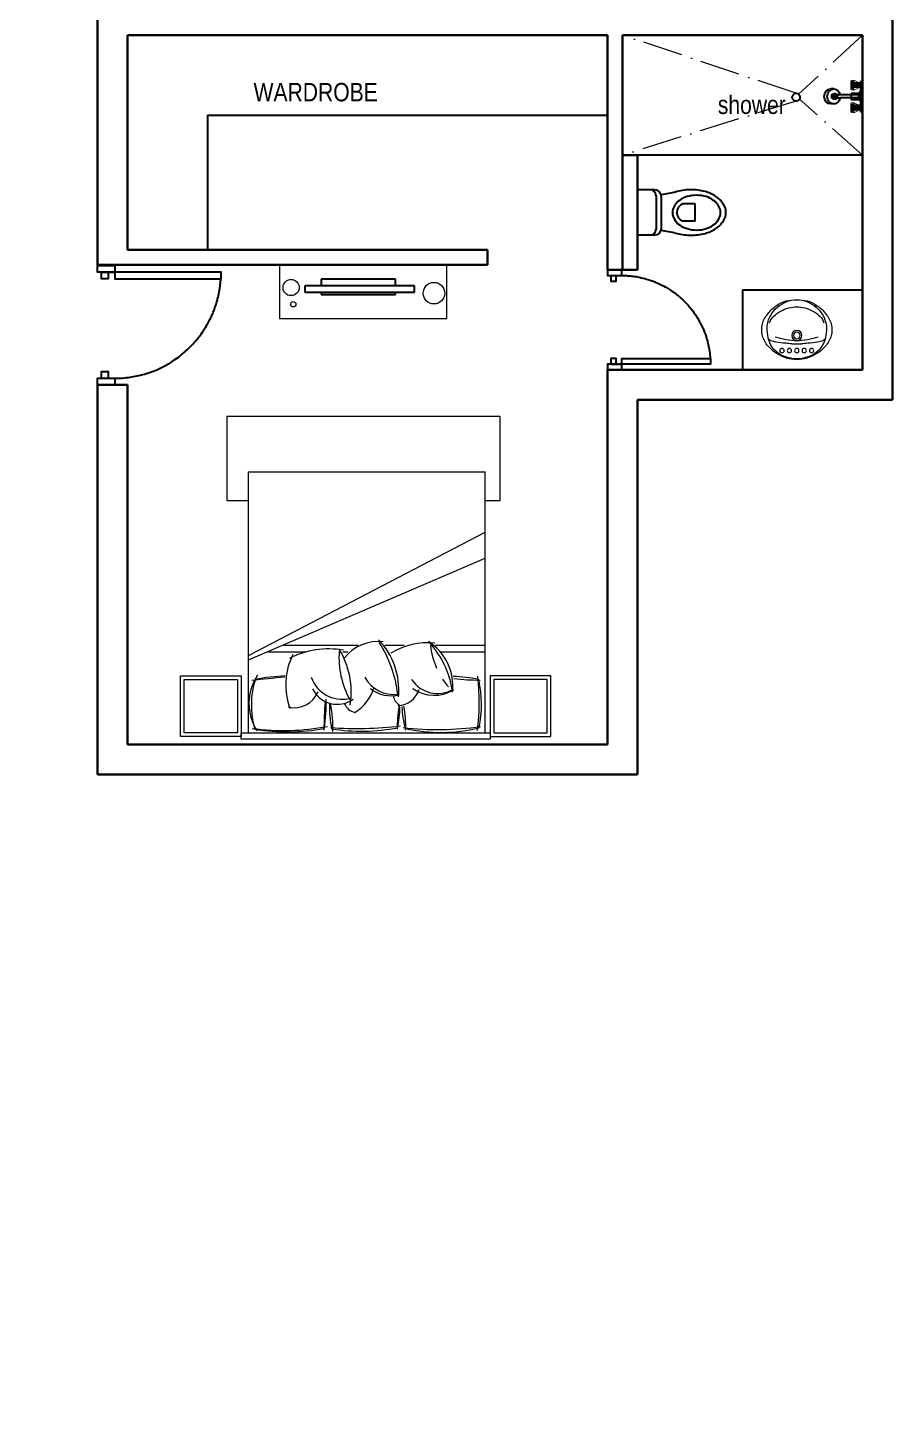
# Model space of a CAD drawing. Extents: x -454308 to 890911, y -14103 to 1343694.
# Drawn here: x 220036.7 to 220296.2, y 650663.5 to 651078.3 of the extents above; entities that cross this region are included whole.
import ezdxf

# ---------------------------------------------------------------- set-up
doc = ezdxf.new("R2010")
doc.units = 0
doc.header["$MEASUREMENT"] = 0
doc.header["$PDMODE"] = 32
doc.linetypes.add('ACAD_ISO10W100', pattern=[18, 12, -3, 0, -3])
doc.linetypes.add('DOT2', pattern=[3.175, 0, -3.175])
for name, color, linetype in [('A-Door', 144, 'Continuous'), ('cup', 126, 'Continuous'), ('ELE', 7, 'Continuous'), ('FUR', 250, 'Continuous'), ('FURNITURE', 250, 'Continuous'), ('PERSONA', 7, 'Continuous')]:
    doc.layers.add(name, color=color, linetype=linetype)
for name, color, linetype, lineweight in [('A-FURN', 35, 'Continuous', 5), ('A-Wall', 7, 'Continuous', 30), ('AR-FUR', 11, 'Continuous', 9), ('Muebles', 46, 'Continuous', 0), ('P-SANIT', 53, 'Continuous', 9), ('TILE', 252, 'Continuous', 0), ('TXT', 42, 'Continuous', 25)]:
    doc.layers.add(name, color=color, linetype=linetype, lineweight=lineweight)
doc.styles.add('AA_03.50', font='ARIALN.TTF', dxfattribs={"height": 8})
doc.styles.get("Standard").update_dxf_attribs({"font": 'stylu.ttf', "height": 7})
doc.dimstyles.new('AA_03.50', dxfattribs={"dimtxt": 9, "dimasz": 3.25, "dimexe": 1.75, "dimexo": 3.375, "dimgap": 0.09, "dimtad": 0, "dimdec": 0, "dimzin": 3, "dimdsep": 46, "dimlunit": 4, "dimtxsty": 'AA_03.50', "dimblk": 'DOTSMALL', "dimcen": 0.09, "dimclre": 7, "dimadec": 0, "dimazin": 0, "dimtfac": 1, "dimtdec": 0, "dimtofl": 0, "dimtmove": 0, "dimatfit": 3, "dimfxl": 1, "dimtolj": 1, "dimtzin": 0, "dimlwd": -1, "dimarcsym": 0})

# ---------------------------------------------------------------- blocks, each defined once
blk = doc.blocks.new('_DotSmall')
at = {"color": 0, "linetype": 'ByBlock', "const_width": 0.5}
blk.add_lwpolyline([(-0.0625, 0, 1), (0.0625, 0, 1)], format="xyb", close=True, dxfattribs=at)
blk = doc.blocks.new('*D746')
at = {"color": 7, "linetype": 'DOT2', "lineweight": -2}
for p, q in [((214584, 658231.83), (214584, 658117.15)), ((215059, 658231.83), (215059, 658117.15))]:
    blk.add_line(p, q, dxfattribs=at)
at = {"color": 0}
for p, q in [((214584, 658118.9), (214810.13, 658118.9)), ((215059, 658118.9), (214832.86, 658118.9)), ((219968.41, 647579.33), (219998.57, 647579.33)), ((220046.41, 647579.33), (220016.24, 647579.33))]:
    blk.add_line(p, q, dxfattribs=at)
at = {"color": 7, "lineweight": -2}
for p, q in [((219968.41, 647576.48), (219968.41, 647577.58)), ((220046.41, 647576.48), (220046.41, 647577.58))]:
    blk.add_line(p, q, dxfattribs=at)
at = {"layer": 'DEFPOINTS', "color": 0, "lineweight": 30}
for p in [(214584, 658235.21), (215059, 658235.21), (214584, 658118.9), (219968.41, 647579.86), (219968.41, 647579.33), (220046.41, 647579.86)]:
    blk.add_point(p, dxfattribs=at)
at = {"color": 0, "xscale": 3.25, "yscale": 3.25, "zscale": 3.25, "rotation": 180}
for p in [(214584, 658118.9), (219968.41, 647579.33)]:
    blk.add_blockref('_DotSmall', p, dxfattribs=at)
at = {"color": 0, "xscale": 3.25, "yscale": 3.25, "zscale": 3.25}
for p in [(215059, 658118.9), (220046.41, 647579.33)]:
    blk.add_blockref('_DotSmall', p, dxfattribs=at)
at = {"color": 0, "lineweight": 30, "char_height": 8, "attachment_point": 5, "style": 'AA_03.50'}
for s, insert in [('\\A1;39\'-7"', (214821.5, 658118.9)), ('\\A1;6\'-6"', (220007.41, 647579.33))]:
    blk.add_mtext(s, dxfattribs=dict(at, insert=insert))
blk = doc.blocks.new('*D749')
at = {"color": 7, "linetype": 'DOT2', "lineweight": -2}
for p, q in [((216003.84, 656808.06), (216015.03, 656808.06)), ((216003.84, 656655.06), (216015.03, 656655.06))]:
    blk.add_line(p, q, dxfattribs=at)
at = {"color": 0}
for p, q in [((216013.28, 656808.06), (216013.28, 656742.62)), ((216013.28, 656655.06), (216013.28, 656720.5)), ((220143.56, 647666.86), (220143.56, 647604.42)), ((220143.56, 647519.86), (220143.56, 647582.3))]:
    blk.add_line(p, q, dxfattribs=at)
at = {"color": 7, "lineweight": -2}
for p, q in [((220135.57, 647666.86), (220145.31, 647666.86)), ((220135.57, 647519.86), (220145.31, 647519.86))]:
    blk.add_line(p, q, dxfattribs=at)
at = {"layer": 'DEFPOINTS', "color": 0, "lineweight": 30}
for p in [(216000.47, 656808.06), (216013.28, 656808.06), (216000.47, 656655.06), (220132.19, 647666.86), (220132.19, 647519.86), (220143.56, 647519.86)]:
    blk.add_point(p, dxfattribs=at)
at = {"color": 0, "xscale": 3.25, "yscale": 3.25, "zscale": 3.25}
for p, rotation in [((216013.28, 656808.06), 90), ((216013.28, 656655.06), 270), ((220143.56, 647666.86), 90), ((220143.56, 647519.86), 270)]:
    blk.add_blockref('_DotSmall', p, dxfattribs=dict(at, rotation=rotation))
at = {"color": 0, "lineweight": 30, "char_height": 8, "attachment_point": 5, "rotation": 90, "style": 'AA_03.50'}
for s, insert in [('\\A1;12\'-9"', (216013.28, 656731.56)), ('\\A1;12\'-3"', (220143.56, 647593.36))]:
    blk.add_mtext(s, dxfattribs=dict(at, insert=insert))
blk = doc.blocks.new('*D750')
at = {"color": 7, "linetype": 'DOT2', "lineweight": -2}
for p, q in [((216201.47, 656874.44), (216201.47, 656855.27)), ((216333.47, 656874.44), (216333.47, 656855.27))]:
    blk.add_line(p, q, dxfattribs=at)
at = {"color": 0}
for p, q in [((216201.47, 656857.02), (216256.41, 656857.02)), ((216333.47, 656857.02), (216278.53, 656857.02)), ((220079.41, 647594.3), (220134.35, 647594.3)), ((220211.41, 647594.3), (220156.46, 647594.3))]:
    blk.add_line(p, q, dxfattribs=at)
at = {"color": 7, "lineweight": -2}
for p, q in [((220079.41, 647594.5), (220079.41, 647592.55)), ((220211.41, 647594.5), (220211.41, 647592.55))]:
    blk.add_line(p, q, dxfattribs=at)
at = {"layer": 'DEFPOINTS', "color": 0, "lineweight": 30}
for p in [(216201.47, 656877.81), (216333.47, 656877.81), (216333.47, 656857.02), (220079.41, 647597.87), (220211.41, 647597.87), (220211.41, 647594.3)]:
    blk.add_point(p, dxfattribs=at)
at = {"color": 0, "xscale": 3.25, "yscale": 3.25, "zscale": 3.25, "rotation": 180}
for p in [(216201.47, 656857.02), (220079.41, 647594.3)]:
    blk.add_blockref('_DotSmall', p, dxfattribs=at)
at = {"color": 0, "xscale": 3.25, "yscale": 3.25, "zscale": 3.25}
for p in [(216333.47, 656857.02), (220211.41, 647594.3)]:
    blk.add_blockref('_DotSmall', p, dxfattribs=at)
at = {"color": 0, "lineweight": 30, "char_height": 8, "attachment_point": 5, "style": 'AA_03.50'}
for insert in [(216267.47, 656857.02), (220145.41, 647594.3)]:
    blk.add_mtext('\\A1;11\'-0"', dxfattribs=dict(at, insert=insert))
blk = doc.blocks.new('*D751')
at = {"color": 7, "linetype": 'DOT2', "lineweight": -2}
for p, q in [((216330.09, 656877.81), (216310.04, 656877.81)), ((216330.09, 656733.81), (216310.04, 656733.81))]:
    blk.add_line(p, q, dxfattribs=at)
at = {"color": 0}
for p, q in [((216311.79, 656877.81), (216311.79, 656816.87)), ((216311.79, 656733.81), (216311.79, 656794.75)), ((220055.41, 647583.67), (220134.35, 647583.67)), ((220235.41, 647583.67), (220156.46, 647583.67))]:
    blk.add_line(p, q, dxfattribs=at)
at = {"color": 7, "lineweight": -2}
for p, q in [((220055.41, 647590.92), (220055.41, 647581.92)), ((220235.41, 647590.92), (220235.41, 647581.92))]:
    blk.add_line(p, q, dxfattribs=at)
at = {"layer": 'DEFPOINTS', "color": 0, "lineweight": 30}
for p in [(216311.79, 656877.81), (216333.47, 656877.81), (216333.47, 656733.81), (220055.41, 647594.3), (220235.41, 647594.3), (220235.41, 647583.67)]:
    blk.add_point(p, dxfattribs=at)
at = {"color": 0, "xscale": 3.25, "yscale": 3.25, "zscale": 3.25}
for p, rotation in [((216311.79, 656877.81), 90), ((216311.79, 656733.81), 270), ((220055.41, 647583.67), 180)]:
    blk.add_blockref('_DotSmall', p, dxfattribs=dict(at, rotation=rotation))
blk.add_blockref('_DotSmall', (220235.41, 647583.67), dxfattribs=at)
at = {"color": 0, "lineweight": 30, "insert": (216311.79, 656805.81), "char_height": 8, "attachment_point": 5, "rotation": 90, "style": 'AA_03.50'}
blk.add_mtext('\\A1;12\'-0"', dxfattribs=at)
at = {"color": 0, "lineweight": 30, "insert": (220145.41, 647583.67), "char_height": 8, "attachment_point": 5, "style": 'AA_03.50'}
blk.add_mtext('\\A1;15\'-0"', dxfattribs=at)
blk = doc.blocks.new('*D753')
at = {"color": 7, "linetype": 'DOT2', "lineweight": -2}
for p, q in [((215969.61, 657026.31), (215970.61, 657026.31)), ((215969.61, 656882.31), (215970.61, 656882.31))]:
    blk.add_line(p, q, dxfattribs=at)
at = {"color": 0}
for p, q in [((215972.36, 657026.31), (215972.36, 656965.37)), ((215972.36, 656882.31), (215972.36, 656943.25)), ((220091.41, 647596.66), (220152.35, 647596.66)), ((220235.41, 647596.66), (220174.46, 647596.66))]:
    blk.add_line(p, q, dxfattribs=at)
at = {"color": 7, "lineweight": -2}
for p, q in [((220091.41, 647595.48), (220091.41, 647594.91)), ((220235.41, 647595.48), (220235.41, 647594.91))]:
    blk.add_line(p, q, dxfattribs=at)
at = {"layer": 'DEFPOINTS', "color": 0, "lineweight": 30}
for p in [(215972.36, 657026.31), (215972.98, 657026.31), (215972.98, 656882.31), (220091.41, 647598.85), (220235.41, 647598.85), (220235.41, 647596.66)]:
    blk.add_point(p, dxfattribs=at)
at = {"color": 0, "xscale": 3.25, "yscale": 3.25, "zscale": 3.25}
for p, rotation in [((215972.36, 657026.31), 90), ((215972.36, 656882.31), 270), ((220091.41, 647596.66), 180)]:
    blk.add_blockref('_DotSmall', p, dxfattribs=dict(at, rotation=rotation))
blk.add_blockref('_DotSmall', (220235.41, 647596.66), dxfattribs=at)
at = {"color": 0, "lineweight": 30, "insert": (215972.36, 656954.31), "char_height": 8, "attachment_point": 5, "rotation": 90, "style": 'AA_03.50'}
blk.add_mtext('\\A1;12\'-0"', dxfattribs=at)
at = {"color": 0, "lineweight": 30, "insert": (220163.41, 647596.66), "char_height": 8, "attachment_point": 5, "style": 'AA_03.50'}
blk.add_mtext('\\A1;12\'-0"', dxfattribs=at)
blk = doc.blocks.new('*D754')
at = {"color": 7, "linetype": 'DOT2', "lineweight": -2}
for p, q in [((215940.47, 657022.94), (215940.47, 656985.93)), ((216072.47, 657022.94), (216072.47, 656985.93))]:
    blk.add_line(p, q, dxfattribs=at)
at = {"color": 0}
for p, q in [((215940.47, 656987.68), (215995.41, 656987.68)), ((216072.47, 656987.68), (216017.53, 656987.68)), ((220162.66, 647666.86), (220162.66, 647604.42)), ((220162.66, 647519.86), (220162.66, 647582.3))]:
    blk.add_line(p, q, dxfattribs=at)
at = {"color": 7, "lineweight": -2}
for p, q in [((220159.29, 647666.86), (220160.91, 647666.86)), ((220159.29, 647519.86), (220160.91, 647519.86))]:
    blk.add_line(p, q, dxfattribs=at)
at = {"layer": 'DEFPOINTS', "color": 0, "lineweight": 30}
for p in [(215940.47, 657026.31), (216072.47, 657026.31), (215940.47, 656987.68), (220162.66, 647666.86), (220162.66, 647666.86), (220162.66, 647519.86)]:
    blk.add_point(p, dxfattribs=at)
at = {"color": 0, "xscale": 3.25, "yscale": 3.25, "zscale": 3.25}
for p, rotation in [((215940.47, 656987.68), 180), ((220162.66, 647666.86), 90), ((220162.66, 647519.86), 270)]:
    blk.add_blockref('_DotSmall', p, dxfattribs=dict(at, rotation=rotation))
blk.add_blockref('_DotSmall', (216072.47, 656987.68), dxfattribs=at)
at = {"color": 0, "lineweight": 30, "insert": (216006.47, 656987.68), "char_height": 8, "attachment_point": 5, "style": 'AA_03.50'}
blk.add_mtext('\\A1;11\'-0"', dxfattribs=at)
at = {"color": 0, "lineweight": 30, "insert": (220162.66, 647593.36), "char_height": 8, "attachment_point": 5, "rotation": 90, "style": 'AA_03.50'}
blk.add_mtext('\\A1;12\'-3"', dxfattribs=at)
blk = doc.blocks.new('*D755')
at = {"color": 7, "linetype": 'DOT2', "lineweight": -2}
for p, q in [((216159.37, 656751.06), (216159.45, 656751.06)), ((216159.37, 656655.06), (216159.45, 656655.06))]:
    blk.add_line(p, q, dxfattribs=at)
at = {"color": 0}
for p, q in [((216161.2, 656751.06), (216161.2, 656711.88)), ((216161.2, 656655.06), (216161.2, 656694.24)), ((220091.41, 647592.13), (220152.35, 647592.13)), ((220235.41, 647592.13), (220174.46, 647592.13))]:
    blk.add_line(p, q, dxfattribs=at)
at = {"color": 7, "lineweight": -2}
for p, q in [((220091.41, 647592.23), (220091.41, 647593.88)), ((220235.41, 647592.23), (220235.41, 647593.88))]:
    blk.add_line(p, q, dxfattribs=at)
at = {"layer": 'DEFPOINTS', "color": 0, "lineweight": 30}
for p in [(216161.2, 656751.06), (216162.74, 656751.06), (216162.74, 656655.06), (220091.41, 647588.86), (220235.41, 647592.13), (220235.41, 647588.86)]:
    blk.add_point(p, dxfattribs=at)
at = {"color": 0, "xscale": 3.25, "yscale": 3.25, "zscale": 3.25}
for p, rotation in [((216161.2, 656751.06), 90), ((216161.2, 656655.06), 270), ((220091.41, 647592.13), 180)]:
    blk.add_blockref('_DotSmall', p, dxfattribs=dict(at, rotation=rotation))
blk.add_blockref('_DotSmall', (220235.41, 647592.13), dxfattribs=at)
at = {"color": 0, "lineweight": 30, "insert": (216161.2, 656703.06), "char_height": 8, "attachment_point": 5, "rotation": 90, "style": 'AA_03.50'}
blk.add_mtext('\\A1;8\'-0"', dxfattribs=at)
at = {"color": 0, "lineweight": 30, "insert": (220163.41, 647592.13), "char_height": 8, "attachment_point": 5, "style": 'AA_03.50'}
blk.add_mtext('\\A1;12\'-0"', dxfattribs=at)
blk = doc.blocks.new('*D756')
at = {"color": 7, "linetype": 'DOT2', "lineweight": -2}
for p, q in [((216136.97, 656728.1), (216136.97, 656722.79)), ((216196.97, 656728.1), (216196.97, 656722.79))]:
    blk.add_line(p, q, dxfattribs=at)
at = {"color": 0}
for p, q in [((216136.97, 656724.54), (216158.15, 656724.54)), ((216196.97, 656724.54), (216175.79, 656724.54)), ((220115.41, 647583.87), (220164.35, 647583.87)), ((220235.41, 647583.87), (220186.46, 647583.87))]:
    blk.add_line(p, q, dxfattribs=at)
at = {"color": 7, "lineweight": -2}
for p, q in [((220115.41, 647585.48), (220115.41, 647582.12)), ((220235.41, 647585.48), (220235.41, 647582.12))]:
    blk.add_line(p, q, dxfattribs=at)
at = {"layer": 'DEFPOINTS', "color": 0, "lineweight": 30}
for p in [(216136.97, 656731.47), (216196.97, 656731.47), (216196.97, 656724.54), (220115.41, 647588.86), (220235.41, 647588.86), (220235.41, 647583.87)]:
    blk.add_point(p, dxfattribs=at)
at = {"color": 0, "xscale": 3.25, "yscale": 3.25, "zscale": 3.25, "rotation": 180}
for p in [(216136.97, 656724.54), (220115.41, 647583.87)]:
    blk.add_blockref('_DotSmall', p, dxfattribs=at)
at = {"color": 0, "xscale": 3.25, "yscale": 3.25, "zscale": 3.25}
for p in [(216196.97, 656724.54), (220235.41, 647583.87)]:
    blk.add_blockref('_DotSmall', p, dxfattribs=at)
at = {"color": 0, "lineweight": 30, "char_height": 8, "attachment_point": 5, "style": 'AA_03.50'}
for s, insert in [('\\A1;5\'-0"', (216166.97, 656724.54)), ('\\A1;10\'-0"', (220175.41, 647583.87))]:
    blk.add_mtext(s, dxfattribs=dict(at, insert=insert))
blk = doc.blocks.new('*D759')
at = {"color": 7, "linetype": 'DOT2', "lineweight": -2}
for p, q in [((216225.47, 656965.18), (216225.47, 656965.83)), ((216333.47, 656962.65), (216333.47, 656965.83))]:
    blk.add_line(p, q, dxfattribs=at)
at = {"color": 0}
for p, q in [((216225.47, 656964.08), (216270.65, 656964.08)), ((216333.47, 656964.08), (216288.29, 656964.08)), ((219944.91, 647981.16), (220002.3, 647981.16)), ((220086.91, 647981.16), (220029.51, 647981.16))]:
    blk.add_line(p, q, dxfattribs=at)
at = {"color": 7, "lineweight": -2}
for p, q in [((219944.91, 647984.41), (219944.91, 647979.41)), ((220086.91, 647984.41), (220086.91, 647979.41))]:
    blk.add_line(p, q, dxfattribs=at)
at = {"layer": 'DEFPOINTS', "color": 0, "lineweight": 30}
for p in [(216225.47, 656964.08), (216225.47, 656961.8), (216333.47, 656959.27), (219944.91, 647987.78), (220086.91, 647987.78), (220086.91, 647981.16)]:
    blk.add_point(p, dxfattribs=at)
at = {"color": 0, "xscale": 3.25, "yscale": 3.25, "zscale": 3.25, "rotation": 180}
for p in [(216225.47, 656964.08), (219944.91, 647981.16)]:
    blk.add_blockref('_DotSmall', p, dxfattribs=at)
at = {"color": 0, "xscale": 3.25, "yscale": 3.25, "zscale": 3.25}
for p in [(216333.47, 656964.08), (220086.91, 647981.16)]:
    blk.add_blockref('_DotSmall', p, dxfattribs=at)
at = {"color": 0, "lineweight": 30, "char_height": 8, "attachment_point": 5, "style": 'AA_03.50'}
for s, insert in [('\\A1;9\'-0"', (216279.47, 656964.08)), ('\\A1;11\'-10"', (220015.91, 647981.16))]:
    blk.add_mtext(s, dxfattribs=dict(at, insert=insert))
blk = doc.blocks.new('eert')
at = {"layer": 'A-Door'}
blk.add_lwpolyline([(215530.53, 654326.38), (215530.53, 654324.39), (215525.36, 654324.39), (215525.36, 654326.38), (215530.53, 654326.38), (215530.53, 654324.39), (215529.34, 654324.39), (215529.34, 654322.4), (215527.35, 654322.4), (215527.35, 654324.39), (215525.36, 654324.39), (215524.31, 654324.37), (215523.74, 654324.35), (215523.16, 654324.31), (215522.39, 654324.25), (215521.83, 654324.19), (215521.29, 654324.13), (215520.77, 654324.06), (215520.25, 654323.98), (215519.73, 654323.89), (215519.22, 654323.79), (215518.66, 654323.68), (215518.31, 654323.6), (215517.7, 654323.45), (215517.1, 654323.3), (215516.45, 654323.12), (215515.98, 654322.98), (215515.52, 654322.83), (215514.88, 654322.62), (215514.45, 654322.46), (215513.78, 654322.21), (215513.3, 654322.02), (215512.8, 654321.81), (215512.4, 654321.63), (215511.98, 654321.44), (215511.41, 654321.17), (215510.96, 654320.95), (215510.37, 654320.64), (215509.76, 654320.31), (215509.27, 654320.03), (215508.57, 654319.61), (215508.26, 654319.41), (215507.88, 654319.16), (215507.33, 654318.79), (215506.83, 654318.45), (215506.41, 654318.14), (215505.97, 654317.81), (215505.53, 654317.47), (215505.04, 654317.07), (215504.48, 654316.59), (215504.13, 654316.29), (215503.59, 654315.79), (215503.27, 654315.48), (215502.83, 654315.06), (215502.47, 654314.69), (215502.19, 654314.4), (215501.91, 654314.1), (215501.54, 654313.69), (215501.14, 654313.22), (215500.75, 654312.76), (215500.32, 654312.23), (215499.85, 654311.61), (215499.49, 654311.13), (215499.12, 654310.6), (215498.76, 654310.07), (215498.51, 654309.69), (215498.19, 654309.17), (215497.89, 654308.66), (215497.61, 654308.18), (215497.37, 654307.74), (215497.17, 654307.37), (215496.94, 654306.93), (215496.75, 654306.56), (215496.59, 654306.21), (215496.43, 654305.88), (215496.26, 654305.5), (215496.13, 654305.21), (215496, 654304.91), (215495.87, 654304.59), (215495.73, 654304.23), (215495.6, 654303.91), (215495.48, 654303.6), (215495.32, 654303.14), (215495.32, 654303.14), (215495.18, 654302.75), (215495.09, 654302.46), (215494.99, 654302.17), (215494.99, 654302.17), (215494.85, 654301.72), (215494.77, 654301.43), (215494.77, 654301.43), (215494.68, 654301.11), (215494.68, 654301.11), (215494.6, 654300.82), (215494.6, 654300.82), (215494.51, 654300.5), (215494.51, 654300.5), (215494.39, 654300.03), (215494.39, 654300.03), (215494.28, 654299.54), (215494.28, 654299.54), (215494.17, 654299.01), (215494.06, 654298.49), (215494.03, 654298.31), (215494, 654298.18), (215493.97, 654297.96), (215493.94, 654297.8), (215493.9, 654297.57), (215493.88, 654297.46), (215493.86, 654297.28), (215493.84, 654297.18), (215493.82, 654297.06), (215493.8, 654296.9), (215493.78, 654296.77), (215493.77, 654296.67), (215493.75, 654296.56), (215493.74, 654296.45), (215493.73, 654296.32), (215493.71, 654296.19), (215493.69, 654296.05), (215493.67, 654295.82), (215493.65, 654295.65), (215493.64, 654295.49), (215493.62, 654295.3), (215493.61, 654295.21), (215493.6, 654295.08), (215493.59, 654294.92), (215493.58, 654294.78), (215493.58, 654294.67), (215493.5, 654294.52), (215493.5, 654292.53), (215530.53, 654292.53), (215530.53, 654290.54), (215525.36, 654290.54), (215525.36, 654292.53), (215527.35, 654292.53), (215527.35, 654294.52), (215529.34, 654294.52), (215529.34, 654292.53), (215525.36, 654292.53), (215525.36, 654294.52), (215493.5, 654294.52)], dxfattribs=at)
blk = doc.blocks.new('cdsaf')
at = {"color": 5}
for p, q in [((1185429.42, 734143.15, 20311.96), (1185429.42, 734106.36, 20311.96)), ((1185431.44, 734143.15, 20311.96), (1185429.42, 734143.15, 20311.96)), ((1185431.44, 734106.36, 20311.96), (1185431.44, 734143.15, 20311.96)), ((1185427.16, 734136.71, 20311.96), (1185427.16, 734111.82, 20311.96)), ((1185429.42, 734136.71, 20311.96), (1185427.16, 734136.71, 20311.96)), ((1185432.29, 734136.71, 20311.96), (1185431.44, 734136.71, 20311.96)), ((1185432.29, 734111.82, 20311.96), (1185432.29, 734136.71, 20311.96)), ((1185427.16, 734111.82, 20311.96), (1185429.42, 734111.82, 20311.96)), ((1185431.44, 734111.82, 20311.96), (1185432.29, 734111.82, 20311.96)), ((1185429.42, 734106.36, 20311.96), (1185431.44, 734106.36, 20311.96))]:
    blk.add_line(p, q, dxfattribs=at)
blk = doc.blocks.new('WEWEEQ')
at = {"layer": 'Muebles'}
blk.add_lwpolyline([(1107845.51, 737873.28), (1107829.48, 737873.28), (1107829.48, 737823.12), (1107845.51, 737823.12)], close=True, dxfattribs=at)
for centre, radius in [((1107833.71, 737869.19), 0.81), ((1107838.73, 737869.84), 2.43), ((1107837.04, 737826.97), 3.24)]:
    blk.add_circle(centre, radius, dxfattribs=at)
at = {"color": 6, "linetype": 'ByBlock', "lineweight": 5, "xscale": 0.8945132207591084, "yscale": 0.8945132207591084, "zscale": 0.8945132207591084, "rotation": 180}
blk.add_blockref('cdsaf', (2168221.49, 1394533.53, 55552.59), dxfattribs=at)
blk = doc.blocks.new('bed 111111')
at = {"layer": 'AR-FUR'}
for p, q in [((-0.865, 1.394), (-0.865, -0.5)), ((-0.817, 1.394), (-0.865, 1.394)), ((-0.817, -0.5), (-0.817, 1.394)), ((-0.263, -0.444), (0.509, 1.356)), ((-0.151, 0.592), (-0.151, 0.739)), ((-0.202, 0.274), (-0.202, 0.311)), ((-0.865, -0.5), (-0.817, -0.5))]:
    blk.add_line(p, q, dxfattribs=at)
at = {"layer": 'AR-FUR', "color": 251}
for p, q in [((-0.817, 1.356), (1.166, 1.356)), ((-0.231, -0.444), (0.707, 1.356)), ((-0.202, 1.016), (-0.202, 1.356)), ((-0.151, 0.977), (-0.151, 1.356)), ((1.166, -0.444), (1.166, 1.356)), ((-0.151, -0.177), (-0.151, 0.39)), ((-0.202, -0.297), (-0.202, -0.01)), ((-0.817, -0.444), (1.166, -0.444))]:
    blk.add_line(p, q, dxfattribs=at)
at = {"layer": 'AR-FUR'}
for points in [[(-0.385, 1.854), (-0.385, 1.394), (-0.845, 1.394), (-0.845, 1.854)], [(-0.413, 1.827), (-0.413, 1.422), (-0.817, 1.422), (-0.817, 1.827)], [(-0.385, -0.96), (-0.385, -0.5), (-0.845, -0.5), (-0.845, -0.96)], [(-0.413, -0.932), (-0.413, -0.527), (-0.817, -0.527), (-0.817, -0.932)]]:
    blk.add_lwpolyline(points, close=True, dxfattribs=at)
at = {"layer": 'AR-FUR', "extrusion": (0, 0, -1)}
for centre, major_axis, start_param, end_param in [((0.414, 1.016), (0.869, -0.869), 2.135358, 2.596989), ((-0.603, 0.455), (-0.617, -0.617), 2.151233, 2.577546), ((-1.943, 1.026), (1.101, -1.101), 5.317309, 5.441753), ((-0.248, 0.968), (0.201, -0.201), 1.751453, 2.903235), ((-0.46, 0.712), (0.281, -0.281), 3.804818, 4.933588), ((-0.665, 0.918), (-0.376, -0.376), 3.823105, 4.483365), ((-0.427, 0.678), (0.132, -0.132), 2.441833, 3.593049), ((-0.6, 1.458), (-0.52, -0.52), -0.757256, -0.529592), ((0.667, 0.415), (-1.041, -1.041), 0.630608, 0.974387), ((-0.763, 1.425), (0.522, -0.522), 0.585091, 0.82334), ((-0.594, -0.289), (-0.705, -0.705), 2.16954, 2.32419), ((-0.529, 0.748), (0.0636, -0.0636), 0.857002, 1.830616), ((-0.279, 0.642), (-0.182, -0.182), 0.120756, 1.023991), ((-0.489, 0.16), (0.381, -0.381), 3.825535, 4.703193), ((-0.457, 0.546), (-0.236, -0.236), 3.827833, 4.821859), ((-0.384, 0.201), (-0.228, -0.228), 1.31402, 2.087383), ((-0.558, 0.387), (-0.076, -0.076), -0.407023, 0.572892), ((-0.393, 0.23), (0.147, -0.147), 1.241939, 2.981597), ((-0.507, -0.288), (0.442, -0.442), 3.766461, 4.474078), ((-0.842, 0.167), (-0.468, -0.468), 3.758339, 4.39729), ((0.623, -0.148), (1.014, -1.014), 2.182404, 2.554333), ((-0.599, 1.206), (-0.732, -0.732), -0.784247, -0.602664), ((-0.585, -1.358), (1.064, -1.064), 3.795161, 3.941764), ((-0.435, -0.094), (-0.136, -0.136), 0.534678, 1.98218), ((-0.452, 0.353), (-0.363, -0.363), -1.247956, -0.42416), ((-1.854, -0.113), (-1.039, -1.039), 3.961011, 4.118365), ((-0.606, 0.24), (0.468, -0.468), 0.486234, 1.065936)]:
    blk.add_ellipse(centre, major_axis=major_axis, ratio=1, start_param=start_param, end_param=end_param, dxfattribs=at)
at = {"layer": 'AR-FUR', "color": 251, "extrusion": (0, 0, -1)}
for centre, major_axis, start_param, end_param in [((1.563, 0.993), (-1.666, -1.666), 0.673847, 0.924545), ((-0.585, -0.604), (1.353, -1.353), 3.814055, 4.030079), ((1.553, 1.331), (-1.393, -1.393), 0.677, 0.778682), ((-0.284, 0.993), (-0.166, -0.166), -0.207552, 1.319983), ((-0.587, 0.446), (0.47, -0.47), 4.076, 4.671895), ((-0.087, 1.53), (0.42, -0.42), 1.362212, 1.484388), ((-0.087, 1.53), (0.42, -0.42), 0.892669, 1.199073), ((-0.756, 0.006), (0.527, -0.527), 3.872485, 4.116068), ((2.032, 0.38), (-1.992, -1.992), 0.715059, 0.90208), ((-0.278, 0.661), (0.176, -0.176), 1.274089, 2.475678), ((-0.634, -0.236), (0.66, -0.66), 4.043868, 4.496311), ((-0.314, 0.269), (-0.176, -0.176), -0.450892, 0.994118), ((-0.246, 0.903), (-0.466, -0.466), -0.857824, -0.280048), ((0.956, -0.174), (1.242, -1.242), 2.218366, 2.546274), ((-0.773, -0.749), (-0.669, -0.669), 2.320508, 2.537901), ((-0.802, 3.043), (-2.06, -2.06), -0.860991, -0.787253), ((11.174, -1.446), (8.228, -8.228), 2.444592, 2.466232), ((-0.595, -0.051), (-0.275, -0.275), -1.375906, -0.21834)]:
    blk.add_ellipse(centre, major_axis=major_axis, ratio=1, start_param=start_param, end_param=end_param, dxfattribs=at)
blk = doc.blocks.new('qeert')
at = {"layer": 'AR-FUR'}
blk.add_lwpolyline([(817.855, -506.245), (817.969, -506.245), (817.969, -506.885), (815.89, -506.885), (815.89, -506.245), (816.055, -506.245)], dxfattribs=at)
at = {"layer": 'AR-FUR', "rotation": 270}
blk.add_blockref('bed 111111', (816.499, -505.297), dxfattribs=at)
blk = doc.blocks.new('reg')
at = {"layer": 'A-Door'}
blk.add_lwpolyline([(214608.39, 654484.82), (214610.06, 654484.82), (214610.06, 654489.14), (214608.39, 654489.14), (214608.39, 654484.82), (214610.06, 654484.82), (214610.06, 654485.82), (214611.72, 654485.82), (214611.72, 654487.48), (214610.06, 654487.48), (214610.06, 654489.14), (214610.07, 654490.01), (214610.09, 654490.5), (214610.12, 654490.97), (214610.17, 654491.61), (214610.22, 654492.09), (214610.27, 654492.54), (214610.33, 654492.97), (214610.4, 654493.4), (214610.47, 654493.83), (214610.55, 654494.26), (214610.65, 654494.73), (214610.71, 654495.02), (214610.83, 654495.53), (214610.96, 654496.03), (214611.12, 654496.58), (214611.23, 654496.96), (214611.35, 654497.35), (214611.53, 654497.88), (214611.66, 654498.24), (214611.87, 654498.8), (214612.03, 654499.2), (214612.21, 654499.62), (214612.35, 654499.95), (214612.51, 654500.3), (214612.74, 654500.78), (214612.92, 654501.15), (214613.18, 654501.65), (214613.46, 654502.16), (214613.69, 654502.56), (214614.04, 654503.15), (214614.21, 654503.4), (214614.41, 654503.73), (214614.72, 654504.18), (214615.01, 654504.6), (214615.27, 654504.95), (214615.55, 654505.32), (214615.83, 654505.68), (214616.16, 654506.09), (214616.56, 654506.56), (214616.82, 654506.85), (214617.23, 654507.3), (214617.48, 654507.57), (214617.84, 654507.94), (214618.15, 654508.24), (214618.39, 654508.47), (214618.64, 654508.7), (214618.98, 654509.01), (214619.37, 654509.35), (214619.76, 654509.67), (214620.2, 654510.03), (214620.71, 654510.43), (214621.12, 654510.72), (214621.56, 654511.03), (214622, 654511.33), (214622.32, 654511.54), (214622.75, 654511.81), (214623.17, 654512.06), (214623.57, 654512.29), (214623.94, 654512.49), (214624.25, 654512.66), (214624.62, 654512.85), (214624.93, 654513.01), (214625.22, 654513.15), (214625.49, 654513.27), (214625.81, 654513.42), (214626.06, 654513.53), (214626.31, 654513.63), (214626.57, 654513.74), (214626.87, 654513.86), (214627.14, 654513.97), (214627.4, 654514.06), (214627.78, 654514.2), (214627.78, 654514.2), (214628.11, 654514.32), (214628.35, 654514.4), (214628.59, 654514.48), (214628.59, 654514.48), (214628.97, 654514.59), (214629.21, 654514.66), (214629.21, 654514.66), (214629.47, 654514.74), (214629.47, 654514.74), (214629.72, 654514.81), (214629.72, 654514.81), (214629.98, 654514.88), (214629.98, 654514.88), (214630.38, 654514.98), (214630.38, 654514.98), (214630.79, 654515.07), (214630.79, 654515.07), (214631.23, 654515.17), (214631.66, 654515.25), (214631.81, 654515.28), (214631.92, 654515.3), (214632.1, 654515.33), (214632.24, 654515.36), (214632.43, 654515.39), (214632.52, 654515.4), (214632.67, 654515.42), (214632.76, 654515.44), (214632.86, 654515.45), (214632.98, 654515.47), (214633.1, 654515.49), (214633.18, 654515.5), (214633.27, 654515.51), (214633.37, 654515.52), (214633.47, 654515.53), (214633.58, 654515.55), (214633.7, 654515.56), (214633.89, 654515.58), (214634.03, 654515.59), (214634.16, 654515.61), (214634.32, 654515.62), (214634.4, 654515.63), (214634.51, 654515.64), (214634.64, 654515.65), (214634.76, 654515.66), (214634.85, 654515.66), (214634.97, 654515.72), (214636.63, 654515.72), (214636.63, 654484.82), (214638.3, 654484.82), (214638.3, 654489.14), (214636.63, 654489.14), (214636.63, 654487.48), (214634.97, 654487.48), (214634.97, 654485.82), (214636.63, 654485.82), (214636.63, 654489.14), (214634.97, 654489.14), (214634.97, 654515.72)], dxfattribs=at)
blk = doc.blocks.new('OVALIN PLANTA Nº 2')
at = {"layer": 'P-SANIT'}
for centre, radius in [((-0.1016, -0.162), 0.015), ((-0.0508, -0.162), 0.015), ((0, -0.162), 0.015), ((0.0508, -0.162), 0.015), ((0.1016, -0.162), 0.015), ((0, -0.266), 0.035), ((0, -0.266), 0.0225)]:
    blk.add_circle(centre, radius, dxfattribs=at)
for centre, radius, start, end in [((0.0314, -0.3937), 0.3041, 123.91032, 138.58333), ((0.0027, -0.2979), 0.2049, 141.57689, 161.59246), ((-0.0092, -0.3099), 0.2037, 116.78621, 136.84896), ((0.0162, -0.3992), 0.3006, 106.82136, 120.90576), ((0.0169, -0.399), 0.2954, 99.99249, 113.51566), ((0.0034, -0.345), 0.2451, 90.79856, 107.62797), ((0.0087, -0.4019), 0.297, 91.66901, 98.33099), ((-0.0034, -0.345), 0.2451, 72.37203, 89.20144), ((-0.0087, -0.4019), 0.297, 81.66901, 88.33099), ((-0.0169, -0.399), 0.2954, 66.48434, 80.00751), ((-0.0162, -0.3992), 0.3006, 59.09424, 73.17864), ((0.0092, -0.3099), 0.2037, 43.15104, 63.21379), ((-0.0314, -0.3937), 0.3041, 41.41667, 56.08968), ((-0.0027, -0.2979), 0.2049, 18.40754, 38.42311), ((-0.1344, -0.2962), 0.1068, 162.642, 183.65764), ((-0.0417, -0.3252), 0.2039, 139.41518, 162.642), ((0.0391, -0.3064), 0.2422, 162.40698, 179.18968), ((-0.1674, -0.2578), 0.03, 111.78389, 166.75636), ((-0.1217, -0.3722), 0.1532, 97.96384, 111.78389), ((0.0328, -0.8211), 0.594, 93.16975, 107.6655), ((0.0716, -1.7537), 1.5482, 95.46522, 97.96384), ((-0.0021, -0.8268), 0.6186, 92.97155, 96.84379), ((-0.0269, 0.1154), 0.3245, 268.70432, 274.74806), ((0.0269, 0.1154), 0.3245, 265.25194, 271.29568), ((-0.0328, -0.8211), 0.594, 72.3345, 86.83025), ((0.0021, -0.8268), 0.6186, 83.15621, 87.02845), ((-0.0716, -1.7537), 1.5482, 82.03616, 84.53478), ((0.1217, -0.3722), 0.1532, 68.21611, 82.03616), ((0.1674, -0.2578), 0.03, 13.24364, 68.21611), ((-0.0391, -0.3064), 0.2422, 0.81032, 17.59302), ((0.0417, -0.3252), 0.2039, 17.358, 40.58482), ((0.1344, -0.2962), 0.1068, 356.34236, 17.358), ((-0.1066, -0.3091), 0.1345, 177.39246, 195.33008), ((-0.0596, -0.2962), 0.1833, 195.33008, 221.21754), ((-0.0279, -0.3153), 0.1755, 175.96974, 187.61644), ((-0.0259, -0.3151), 0.1776, 187.61644, 210.80245), ((-0.0995, -0.3288), 0.0902, 195.55503, 227.71006), ((0.0995, -0.3288), 0.0902, 312.28994, 344.44497), ((0.0259, -0.3151), 0.1776, 329.19755, 352.38356), ((0.0596, -0.2962), 0.1833, 318.78246, 344.66992), ((0.0279, -0.3153), 0.1755, 352.38356, 4.03026), ((0.1066, -0.3091), 0.1345, 344.66992, 2.60754), ((0.0069, -0.2583), 0.2587, 217.83055, 235.19788), ((0.0739, -0.241), 0.3015, 213.18601, 226.81399), ((-0.031, -0.2788), 0.1741, 222.09057, 243.05501), ((-0.0155, -0.2956), 0.2153, 234.44099, 254.56654), ((0.0049, -0.306), 0.2069, 228.423, 248.43827), ((-0.01, -0.258), 0.2024, 240.40393, 257.02478), ((-0.0057, -0.3022), 0.1609, 252.00481, 272.03005), ((0.0057, -0.3022), 0.1609, 267.96995, 287.99519), ((0.01, -0.258), 0.2024, 282.97522, 299.59607), ((-0.0049, -0.306), 0.2069, 291.56173, 311.577), ((0.0155, -0.2956), 0.2153, 285.43346, 305.55901), ((0.031, -0.2788), 0.1741, 296.94499, 317.90943), ((-0.0739, -0.241), 0.3015, 313.18601, 326.81399), ((-0.0069, -0.2583), 0.2587, 304.80212, 322.16945), ((0, -0.2078), 0.3042, 256.14894, 270.00515), ((0.0028, -0.3035), 0.2085, 249.21893, 269.2227), ((-0.0028, -0.3035), 0.2085, 270.7773, 290.78107), ((0, -0.2078), 0.3042, 269.99485, 283.85106)]:
    blk.add_arc(centre, radius, start, end, dxfattribs=at)
blk = doc.blocks.new('qwewerer')
at = {"layer": 'ELE', "color": 30}
for p, q in [((5777.865, -153.825), (5777.865, -153.932)), ((5778.014, -153.825), (5778.014, -153.932)), ((5777.742, -154.18), (5777.742, -154.324)), ((5777.796, -154.163), (5778.083, -154.163)), ((5778.072, -154.116), (5777.806, -154.116)), ((5778.136, -154.18), (5778.136, -154.324)), ((5778.136, -154.324), (5777.742, -154.324))]:
    blk.add_line(p, q, dxfattribs=at)
for points in [[(5777.939, -153.559, 0.142494), (5777.869, -153.579, 0.10717), (5777.8, -153.647, 0.078641), (5777.758, -153.74, 0.066012), (5777.742, -153.861, 0.066012), (5777.758, -153.981, 0.019964), (5777.766, -154.006, 0.10717)], [(5778.114, -154.003, 0.017373), (5778.12, -153.981, 0.066012), (5778.136, -153.861, 0.066012), (5778.12, -153.74, 0.078641), (5778.079, -153.647, 0.10717), (5778.01, -153.579, 0.142494), (5777.939, -153.559, 0.142494)]]:
    blk.add_lwpolyline(points, format="xyb", dxfattribs=at)
blk.add_lwpolyline([(5777.94, -153.606, 0.130744), (5777.886, -153.62, 0.106529), (5777.834, -153.667, 0.083979), (5777.802, -153.731, 0.07291), (5777.79, -153.813, 0.07291), (5777.802, -153.895, 0.083979), (5777.834, -153.96, 0.106529), (5777.886, -154.006, 0.130744), (5777.94, -154.021, 0.130744), (5777.995, -154.006, 0.106529), (5778.047, -153.96, 0.083979), (5778.079, -153.895, 0.07291), (5778.091, -153.813, 0.07291), (5778.079, -153.731, 0.083979), (5778.047, -153.667, 0.106529), (5777.995, -153.62, 0.130744)], format="xyb", close=True, dxfattribs=at)
for points in [[(5778.014, -153.825), (5777.865, -153.825)], [(5777.766, -154.006), (5777.785, -154.12)], [(5778.114, -154.003), (5778.094, -154.12)]]:
    blk.add_lwpolyline(points, dxfattribs=at)
for centre, radius, start, end in [((5777.939, -153.904), 0.0794, 200.2256, 339.7744), ((5777.806, -154.18), 0.0639, 90, 180), ((5777.796, -154.216), 0.0532, 90, 180), ((5778.072, -154.18), 0.0639, 0, 90), ((5778.083, -154.216), 0.0532, 0, 90)]:
    blk.add_arc(centre, radius, start, end, dxfattribs=at)
at = {"layer": 'TILE', "linetype": 'Continuous', "lineweight": 5}
for p, q in [((5777.879, -153.955), (5777.879, -153.956)), ((5778.098, -154.095), (5778.098, -154.115))]:
    blk.add_line(p, q, dxfattribs=at)
blk = doc.blocks.new('s')
for p, q in [((59167.8, 41466.4), (59167.8, 41456.4)), ((59235.8, 41456.4), (59167.8, 41456.4)), ((59167.8, 41456.4), (59184.8, 41441.4)), ((59218.8, 41441.4), (59184.8, 41441.4)), ((59191.8, 41441.4), (59191.8, 41320.6)), ((59211.8, 41441.4), (59211.8, 41320.6)), ((59235.8, 41456.4), (59218.8, 41441.4)), ((59235.8, 41466.4), (59235.8, 41456.4)), ((59190.8, 41309.8), (59190.8, 41301)), ((59212.8, 41309.8), (59212.8, 41301)), ((59151.8, 41277.4), (59151.8, 41257.2)), ((59184.3, 41288.4), (59184.3, 41277.4)), ((59219.3, 41288.4), (59219.3, 41277.4)), ((59251.8, 41277.4), (59251.8, 41257.2))]:
    blk.add_line(p, q)
for centre, start, end in [((59141.8, 41320.6), 349.3898, 0), ((59261.8, 41320.6), 180, 190.6102)]:
    blk.add_arc(centre, 50, start, end)
for centre, major_axis, ratio, start_param, end_param in [((59201.8, 41277.4), (50, 0), 0.866025, 1.772154, 7.652624), ((59201.8, 41288.4), (17.5, 0), 0.866025, 2.351309, 7.073469), ((59201.8, 41293.4), (14, 0), 0.866025, 2.474568, 6.95021), ((59201.8, 41309.8), (11, 0), 0.875834, 2.978972, 6.445806), ((59201.8, 41301), (11, 0), 0.875834, 3.141593, 6.283185), ((59201.8, 41257.2), (50, 0), 0.866025, 3.141593, 6.283185), ((59201.8, 41277.4), (17.5, 0), 0.866025, 3.141593, 6.283185)]:
    blk.add_ellipse(centre, major_axis=major_axis, ratio=ratio, start_param=start_param, end_param=end_param)
blk = doc.blocks.new('SHOWER MIXER-P')
for p, q in [((-15, -17), (-15, -12)), ((15, -17), (15, -12))]:
    blk.add_line(p, q)
for points in [[(-100, -12), (100, -12), (100, 0), (-100, 0)], [(-20, -75), (20, -75), (20, -17), (-20, -17)]]:
    blk.add_lwpolyline(points, close=True)
blk = doc.blocks.new('EREWRRWE')
at = {"layer": 'FURNITURE'}
for p, q in [((158119.89, 672799.09), (158119.04, 672799.93)), ((158119.89, 672801.88), (158119.89, 672799.09)), ((158121.15, 672801.46), (158119.89, 672801.46)), ((158119.89, 672799.93), (158120.52, 672801.24)), ((158120.52, 672799.09), (158119.89, 672799.93)), ((158120.52, 672801.88), (158120.52, 672799.09)), ((158120.52, 672801.24), (158121.15, 672799.93)), ((158121.15, 672799.93), (158120.52, 672799.09)), ((158121.15, 672801.88), (158121.15, 672799.09)), ((158121.15, 672799.09), (158122, 672799.93)), ((158126.65, 672799.09), (158125.8, 672799.93)), ((158126.65, 672801.88), (158126.65, 672799.09)), ((158126.65, 672801.46), (158127.91, 672801.46)), ((158127.28, 672801.24), (158126.65, 672799.93)), ((158126.65, 672799.93), (158127.28, 672799.09)), ((158127.28, 672801.88), (158127.28, 672799.09)), ((158127.91, 672799.93), (158127.28, 672801.24)), ((158127.28, 672799.09), (158127.91, 672799.93)), ((158127.91, 672801.88), (158127.91, 672799.09)), ((158127.91, 672799.09), (158128.76, 672799.93))]:
    blk.add_line(p, q, dxfattribs=at)
at = {"layer": 'FURNITURE', "const_width": 0.215}
for points in [[(158119.04, 672799.09), (158119.41, 672798.88), (158121.63, 672798.88), (158122, 672799.09), (158122, 672799.93), (158121.37, 672801.24), (158119.67, 672801.24), (158119.04, 672799.93)], [(158128.76, 672799.09), (158128.39, 672798.88), (158126.17, 672798.88), (158125.8, 672799.09), (158125.8, 672799.93), (158126.43, 672801.24), (158128.13, 672801.24), (158128.76, 672799.93)]]:
    blk.add_lwpolyline(points, close=True, dxfattribs=at)
for points in [[(158122, 672799.93), (158119.04, 672799.93)], [(158125.8, 672799.93), (158128.76, 672799.93)], [(158122, 672799.09), (158119.04, 672799.09)], [(158125.8, 672799.09), (158128.76, 672799.09)]]:
    blk.add_lwpolyline(points, dxfattribs=at)
at = {"layer": 'FURNITURE', "xscale": 0.0452994030559635, "yscale": 0.0452994030559635, "zscale": 0.0452994030559635}
blk.add_blockref('SHOWER MIXER-P', (158123.9, 672802.42), dxfattribs=at)
at = {"layer": 'FURNITURE', "extrusion": (0, 0, -1), "xscale": 0.0452994030559635, "yscale": 0.0452994030559635, "zscale": -0.0452994030559635}
blk.add_blockref('s', (-160805.7, 670924.02), dxfattribs=at)

msp = doc.modelspace()

# ---------------------------------------------------------------- linework, layer by layer
at = {"lineweight": 30}
for p, q in [((220057.694, 651080.517), (220057.694, 651007.017)), ((220296.194, 651080.517), (220296.194, 650966.517)), ((220066.694, 651076.017), (220066.694, 651011.517)), ((220066.694, 651076.017), (220210.694, 651076.017)), ((220210.694, 651076.017), (220210.694, 651005.517)), ((220215.194, 651076.017), (220215.194, 651005.517)), ((220215.194, 651076.017), (220287.194, 651076.017)), ((220287.194, 651076.017), (220287.194, 650975.517)), ((220215.194, 651040.017), (220219.694, 651040.017)), ((220219.694, 651040.017), (220219.694, 651005.517)), ((220066.694, 651011.517), (220174.694, 651011.517)), ((220174.694, 651011.517), (220174.694, 651007.017)), ((220057.694, 651007.017), (220174.694, 651007.017)), ((220210.694, 651005.517), (220215.194, 651005.517)), ((220215.194, 651005.517), (220219.694, 651005.517)), ((220210.694, 650975.517), (220210.694, 650863.017)), ((220210.694, 650975.517), (220287.194, 650975.517)), ((220057.694, 650971.017), (220057.694, 650854.017)), ((220057.694, 650971.017), (220066.694, 650971.017)), ((220066.694, 650971.017), (220066.694, 650863.017)), ((220219.694, 650966.517), (220219.694, 650854.017)), ((220219.694, 650966.517), (220296.194, 650966.517)), ((220066.694, 650863.017), (220210.694, 650863.017)), ((220057.694, 650854.017), (220219.694, 650854.017))]:
    msp.add_line(p, q, dxfattribs=at)
at = {"layer": 'cup'}
for q in [(220090.694, 651011.517), (220210.694, 651052.017)]:
    msp.add_line((220090.694, 651052.017), q, dxfattribs=at)
at = {"layer": 'FUR'}
for p, q in [((220215.194, 651076.017), (220287.194, 651076.017)), ((220215.194, 651076.017), (220215.194, 651040.017)), ((220287.194, 651076.017), (220287.194, 651040.017)), ((220287.194, 651040.017), (220215.194, 651040.017)), ((220251.194, 650999.517), (220251.194, 650975.517)), ((220251.194, 650999.517), (220287.194, 650999.517))]:
    msp.add_line(p, q, dxfattribs=at)
at = {"layer": 'FUR', "linetype": 'ACAD_ISO10W100', "lineweight": 0}
for p, q in [((220267.307, 651058.549), (220215.194, 651076.017)), ((220287.194, 651076.017), (220268.036, 651058.292)), ((220267.307, 651056.222), (220215.194, 651040.017)), ((220287.194, 651040.017), (220268.32, 651056.812))]:
    msp.add_line(p, q, dxfattribs=at)
at = {"layer": 'FUR'}
msp.add_circle((220267.307, 651057.385), 1.164, dxfattribs=at)

# ---------------------------------------------------------------- block references
at = {"lineweight": 30}
for name, p, rotation in [('eert', (435588.228, 1305297.395), 180), ('reg', (-434274.13, 865613.911), 270)]:
    msp.add_blockref(name, p, dxfattribs=dict(at, rotation=rotation))
at = {"layer": 'A-FURN', "xscale": -39.48101731830775, "yscale": 39.48101731830775, "zscale": 39.48101731830773, "rotation": 180}
msp.add_blockref('qeert', (187884.278, 630949.22), dxfattribs=at)
at = {"layer": 'A-Wall', "rotation": 270}
msp.add_blockref('EREWRRWE', (-452515.229, 809181.505), dxfattribs=at)
at = {"layer": 'ELE', "xscale": 34.69827985391021, "yscale": 34.69827985391021, "zscale": 34.69827985391021, "rotation": 270}
msp.add_blockref('qwewerer', (225574.482, 851507.321), dxfattribs=at)
at = {"layer": 'P-SANIT', "xscale": -43.70907628163695, "yscale": 43.70907628163695, "zscale": 43.70907628163695, "rotation": 180}
msp.add_blockref('OVALIN PLANTA Nº 2', (220267.517, 650974.216), dxfattribs=at)
at = {"layer": 'PERSONA', "linetype": 'ByBlock', "rotation": 90}
msp.add_blockref('WEWEEQ', (957985.598, -456838.492), dxfattribs=at)

# ---------------------------------------------------------------- texts
at = {"layer": 'TXT', "lineweight": 25, "char_height": 5.52888, "attachment_point": 1}
for s, insert, width in [('{\\fArial Narrow|b0|i0|c0|p34;WARDROBE}', (220104.491, 651061.668), 17.52553), ('{\\fArial Narrow|b0|i0|c0|p34;shower}', (220243.814, 651057.881), 0.19631)]:
    msp.add_mtext(s, dxfattribs=dict(at, insert=insert, width=width))

# ---------------------------------------------------------------- dimensions: what is measured, and where the dimension line sits
at = {"lineweight": 30}
dim = msp.add_linear_dim(base=(214583.996, 658118.901), p1=(215058.996, 658235.207), p2=(214583.996, 658235.207), dimstyle='AA_03.50', override={"dimtxt": 8, "dimdec": 1, "dimtdec": 1, "dimfxl": 0.1}, dxfattribs=at)
dim.commit()
dim.dimension.update_dxf_attribs({"geometry": '*D746', "text_midpoint": (214821.496, 658118.901)})
for base, p1, p2, angle, picture, middle in [((215940.468, 656987.675), (216072.468, 657026.311), (215940.468, 657026.311), 180, '*D754', (216006.468, 656987.675)), ((215972.357, 657026.311), (215972.984, 656882.311), (215972.984, 657026.311), 270, '*D753', (215972.357, 656954.311)), ((216225.468, 656964.079), (216333.468, 656959.274), (216225.468, 656961.803), 180, '*D759', (216279.468, 656964.079)), ((216333.468, 656857.022), (216201.468, 656877.811), (216333.468, 656877.811), 0, '*D750', (216267.468, 656857.022)), ((216311.791, 656877.811), (216333.468, 656733.811), (216333.468, 656877.811), 270, '*D751', (216311.791, 656805.811)), ((216013.276, 656808.061), (216000.468, 656655.061), (216000.468, 656808.061), 270, '*D749', (216013.276, 656731.561)), ((216161.2, 656751.061), (216162.743, 656655.061), (216162.743, 656751.061), 270, '*D755', (216161.2, 656703.061)), ((216196.968, 656724.536), (216136.968, 656731.475), (216196.968, 656731.475), 0, '*D756', (216166.968, 656724.536))]:
    dim = msp.add_linear_dim(base=base, p1=p1, p2=p2, angle=angle, dimstyle='AA_03.50', override={"dimtxt": 8, "dimdec": 1, "dimtdec": 1, "dimfxl": 0.1}, dxfattribs=at)
    dim.commit()
    dim.dimension.update_dxf_attribs({"geometry": picture, "text_midpoint": middle})

doc.saveas('drawing.dxf')
